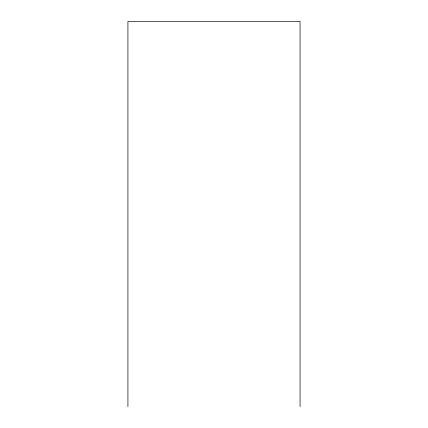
<?xml version="1.0" encoding="UTF-8"?>
<svg xmlns="http://www.w3.org/2000/svg" width="428" height="428" viewBox="0 0 428 428"><rect width="100%" height="100%" fill="white"/><g stroke="black" fill="none" stroke-linecap="round" stroke-linejoin="round"><path stroke-width="0.64" d="M300.071 406.6L300.071 21.4L127.929 21.4L127.929 406.6"/></g></svg>
